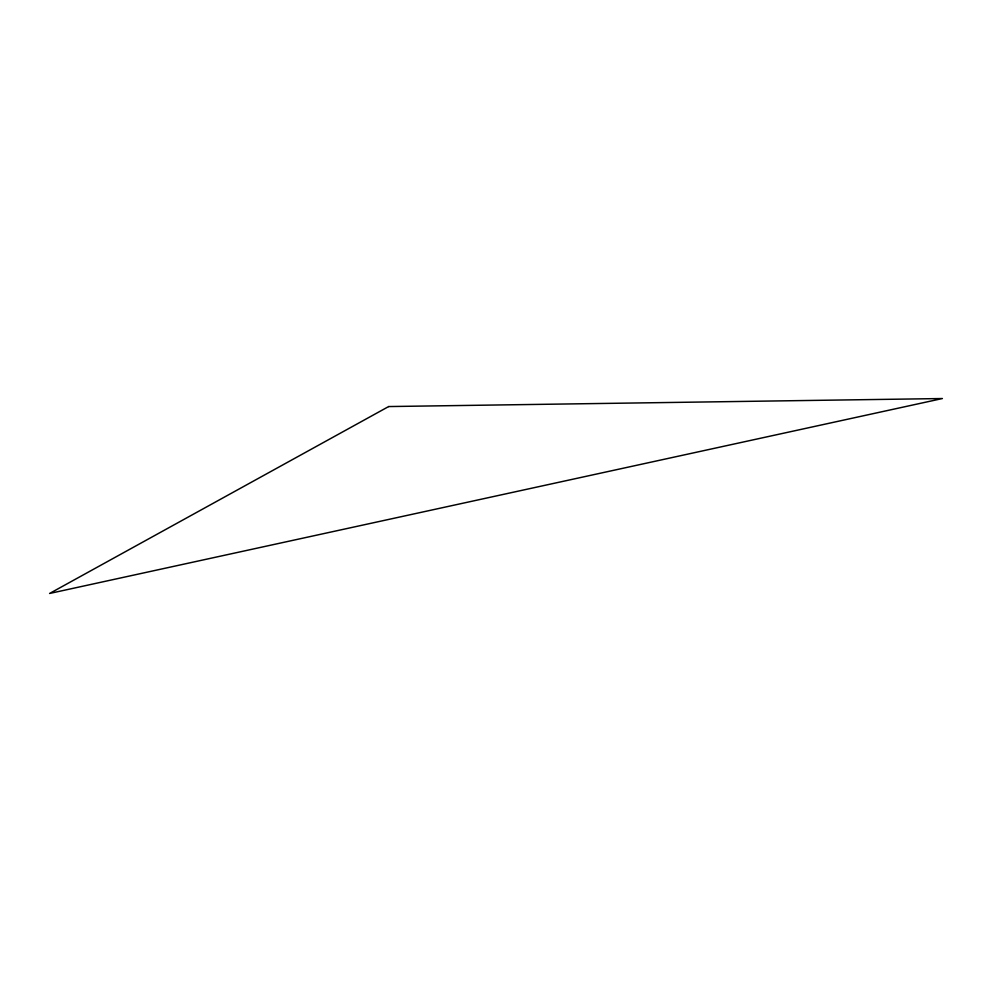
<?xml version="1.0" encoding="UTF-8"?>
<svg xmlns="http://www.w3.org/2000/svg" width="992" height="992" viewBox="0 0 992 992"><rect width="100%" height="100%" fill="white"/><g stroke="black" fill="none" stroke-linecap="round" stroke-linejoin="round"><path stroke-width="1.49" d="M388.653 406.559L49.6 593.464L942.4 398.536L388.653 406.559"/></g></svg>
